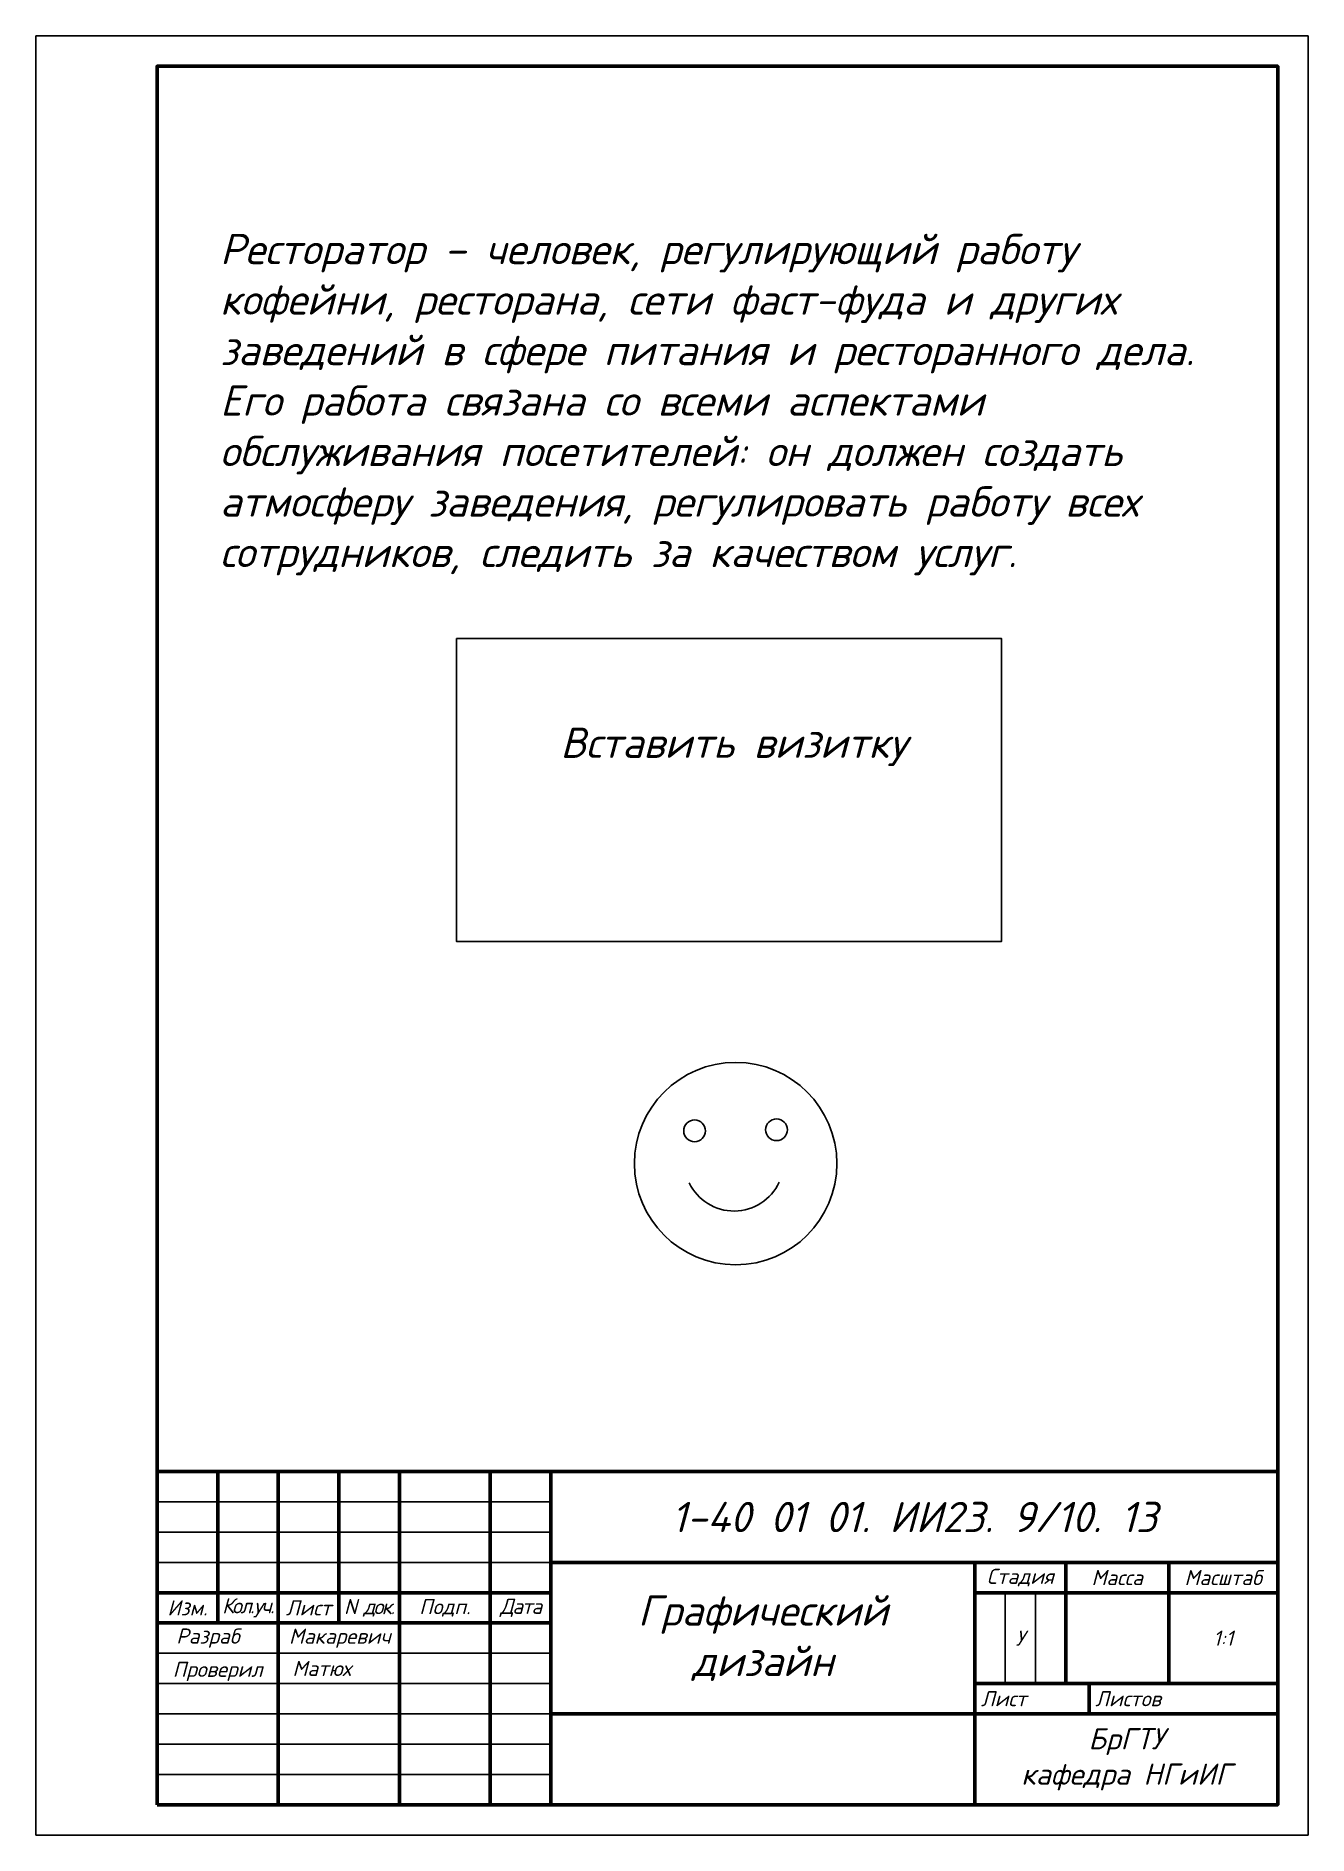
# Model space of a CAD drawing. Header units: millimetres. Extents: x -1 to 209, y 0 to 297.
import ezdxf

# ---------------------------------------------------------------- set-up
doc = ezdxf.new("R2010")
doc.units = ezdxf.units.MM
doc.styles.add('GOST-2.304_Type-B', font='isocpeui.ttf')
doc.styles.get("Standard").update_dxf_attribs({"font": 'isocpeui.ttf'})

msp = doc.modelspace()

# ---------------------------------------------------------------- linework, layer by layer
msp.add_line((19.13, 9.93), (19.13, 291.93))
at = {"lineweight": 60}
for p in [(204.13, 114.93), (19.13, 59.93)]:
    msp.add_line(p, (204.13, 59.93), dxfattribs=at)
at = {"linetype": 'Continuous', "lineweight": 60}
for p, q in [((19.13, 59.93), (204.13, 59.93)), ((19.13, 59.93), (19.13, 4.93)), ((29.13, 59.93), (29.13, 34.93)), ((39.13, 59.93), (39.13, 4.93)), ((49.13, 59.93), (49.13, 34.93)), ((59.13, 59.93), (59.13, 4.93)), ((74.13, 59.93), (74.13, 4.93)), ((84.13, 59.93), (84.13, 4.93)), ((204.13, 59.93), (204.13, 4.93)), ((84.13, 44.93), (204.13, 44.93)), ((154.13, 44.93), (154.13, 4.93)), ((169.13, 44.93), (169.13, 24.93)), ((186.13, 44.93), (186.13, 24.93)), ((19.13, 39.93), (84.13, 39.93)), ((154.13, 39.93), (204.13, 39.93)), ((19.13, 34.93), (84.13, 34.93)), ((154.13, 24.93), (204.13, 24.93)), ((172.99, 24.93), (172.99, 19.93)), ((84.13, 19.93), (204.13, 19.93)), ((19.13, 4.93), (204.13, 4.93))]:
    msp.add_line(p, q, dxfattribs=at)
at = {"linetype": 'Continuous'}
for p, q in [((19.13, 54.93), (84.13, 54.93)), ((19.13, 49.93), (84.13, 49.93)), ((19.13, 44.93), (84.13, 44.93)), ((159.13, 39.93), (159.13, 24.93)), ((164.13, 39.93), (164.13, 24.93)), ((19.13, 29.93), (84.13, 29.93)), ((19.13, 24.93), (84.13, 24.93)), ((19.13, 19.93), (84.13, 19.93)), ((19.13, 14.93), (84.13, 14.93)), ((19.13, 9.93), (84.13, 9.93))]:
    msp.add_line(p, q, dxfattribs=at)
msp.add_lwpolyline([(-0.87, -0.07), (-0.87, 296.93), (209.13, 296.93), (209.13, -0.07), (-0.87, -0.07)])
at = {"lineweight": 60}
msp.add_lwpolyline([(19.13, 4.93), (19.13, 291.93), (204.13, 291.93), (204.13, 4.93), (19.13, 4.93)], dxfattribs=at)
msp.add_lwpolyline([(68.53, 197.45), (158.53, 197.45), (158.53, 147.45), (68.53, 147.45)], close=True)
for centre, radius in [((114.64, 110.77), 16.71), ((107.86, 116.17), 1.8), ((121.39, 116.36), 1.8)]:
    msp.add_circle(centre, radius)
msp.add_arc((114.37, 111.13), 8.2, 205.5569, 335.3306)

# ---------------------------------------------------------------- texts
at = {"color": 1}
msp.add_text('Вставить визитку', height=5, dxfattribs=at).set_placement((85.7, 177.75))
at = {"insert": (29.51, 264.25), "char_height": 5, "attachment_point": 1}
msp.add_mtext_dynamic_manual_height_columns('\\pxt1;Ресторатор – человек, регулирующий работу кофейни, ресторана, сети фаст-фуда и других заведений в сфере питания и ресторанного дела. Его работа связана со всеми аспектами обслуживания посетителей: он должен создать атмосферу заведения, регулировать работу всех сотрудников, следить за качеством услуг.', width=171.1703, gutter_width=12.5, heights=[0], dxfattribs=at)
at = {"color": 1, "linetype": 'Continuous', "attachment_point": 5, "style": 'GOST-2.304_Type-B'}
for s, insert, char_height, width in [('1-40 01 01. ИИ23. 9/10. 13 ', (144.13, 52.43), 5, 117), ('Графический\\Pдизайн', (119.13, 32.43), 5, 67), ('Макаревич', (49.3, 32.41), 2.5, 18), ('Матюх', (46.29, 27.43), 2.5, 18)]:
    msp.add_mtext(s, dxfattribs=dict(at, insert=insert, char_height=char_height, width=width))
at = {"linetype": 'Continuous', "style": 'GOST-2.304_Type-B'}
for s, insert, char_height, width, attachment_point in [('Стадия', (161.63, 42.43), 2.5, 13, 5), ('Масса', (177.63, 42.43), 2.5, 15, 5), ('Масштаб', (195.13, 42.43), 2.5, 16, 5), ('Изм.', (24.13, 37.43), 2.5, 8, 5), ('{\\T0.8;Кол.уч.}', (34.13, 37.43), 2.5, 9, 5), ('Лист', (44.13, 37.43), 2.5, 8, 5), ('{\\T0.8;N док.}', (54.13, 37.43), 2.5, 9, 5), ('Подп.', (66.63, 37.43), 2.5, 13, 5), ('{\\T0.9;Дата}', (79.13, 37.43), 2.5, 8, 5), ('Разраб', (27.52, 32.43), 2.5, 18, 5), ('У', (161.63, 32.43), 2.5, 3, 5), ('1:1', (195.13, 32.43), 2.5, 16, 5), ('Проверил', (29.13, 26.94), 2.5, 18, 5), ('Лист', (155.13, 22.43), 2.5, 16.8636, 4), ('Листов', (173.99, 22.43), 2.5, 29.1364, 4), ('БрГТУ\\Pкафедра НГиИГ', (179.13, 12.43), 3.5, 48, 5)]:
    msp.add_mtext(s, dxfattribs=dict(at, insert=insert, char_height=char_height, width=width, attachment_point=attachment_point))

doc.saveas('drawing.dxf')
